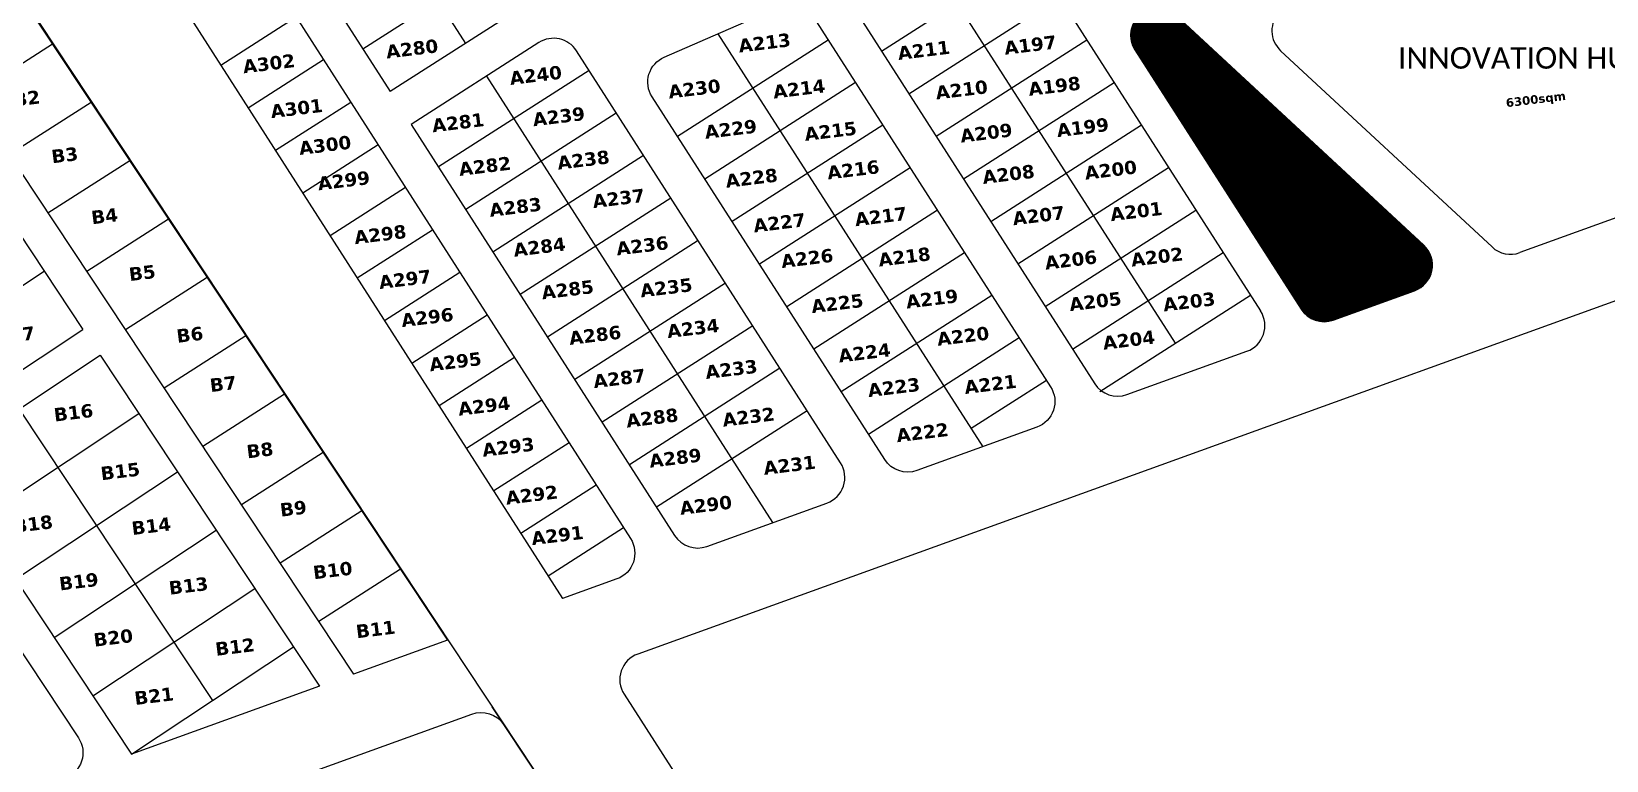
# Model space of a CAD drawing. Header units: millimetres. Extents: x 2359 to 301137, y 976657 to 981112.
# Drawn here: x 300045.6 to 300450.6, y 978142.8 to 978330.4 of the extents above; entities that cross this region are included whole.
import ezdxf

# ---------------------------------------------------------------- set-up
doc = ezdxf.new("R2010")
doc.units = ezdxf.units.MM
doc.header["$MEASUREMENT"] = 0
doc.layers.add('Annotation - Text_Pen_No__86', color=7, linetype='Continuous', lineweight=20, true_color=0x5555ff)
doc.layers.add('DESIGNNN', color=7, linetype='Continuous')
doc.styles.get("Standard").update_dxf_attribs({"font": 'arial.ttf'})

msp = doc.modelspace()

# ---------------------------------------------------------------- hatches: boundary and pattern name
h = msp.add_hatch()
h.set_pattern_fill('ANSI31', color=3)
h.set_pattern_definition([(45, (20960.45515, 4365.00687), (-0.088388347648, 0.088388347648), [])])
h.paths.add_polyline_path([(300339.96255, 978334.50615, 0.881175954), (300329.30355, 978325.60207), (300372.02243, 978258.92094, 0.350357335), (300380.2968, 978256.1141), (300401.20545, 978263.67407, 0.561311291), (300403.59008, 978275.38499)])

# ---------------------------------------------------------------- linework, layer by layer
msp.add_line((300032.654, 978355.324), (300248.625, 978028.892))
at = {"color": 7}
for p, q in [((300169.56266, 978350.63893), (300130.8295, 978325.82476)), ((300264.18432, 978325.29069), (300302.91747, 978350.10486)), ((300176.57535, 978339.6926), (300137.8422, 978314.87844)), ((300271.19702, 978314.34437), (300309.93017, 978339.15853)), ((300113.70932, 978334.01036), (300094.34274, 978321.60328)), ((300250.47583, 978328.15088), (300211.74267, 978303.33671)), ((300278.20972, 978303.39804), (300316.94287, 978328.21221)), ((300120.72202, 978323.06404), (300101.35544, 978310.65695)), ((300188.98244, 978320.32603), (300150.24928, 978295.51186)), ((300257.48853, 978317.20455), (300218.75537, 978292.39038)), ((300285.22242, 978292.45172), (300323.95557, 978317.26588)), ((300127.73471, 978312.11771), (300108.36814, 978299.71063)), ((300195.99514, 978309.3797), (300157.26198, 978284.56553)), ((300264.50123, 978306.25822), (300225.76807, 978281.44406)), ((300292.23511, 978281.50539), (300330.96827, 978306.31956)), ((300134.74741, 978301.17138), (300115.38084, 978288.7643)), ((300203.00784, 978298.43337), (300164.27468, 978273.61921)), ((300271.51393, 978295.3119), (300232.78077, 978270.49773)), ((300299.24781, 978270.55906), (300337.98097, 978295.37323)), ((300141.76011, 978290.22506), (300122.39354, 978277.81797)), ((300210.02054, 978287.48705), (300171.28738, 978262.67288)), ((300278.52662, 978284.36557), (300239.79347, 978259.55141)), ((300306.26051, 978259.61274), (300344.99367, 978284.4269)), ((300148.77281, 978279.27873), (300129.40624, 978266.87165)), ((300217.03323, 978276.54072), (300178.30008, 978251.72656)), ((300217.03323, 978276.54072), (300178.30008, 978251.72656)), ((300285.53932, 978273.41925), (300246.80617, 978248.60508)), ((300313.27321, 978248.66641), (300352.00637, 978273.48058)), ((300155.78551, 978268.33241), (300136.41893, 978255.92532)), ((300224.04593, 978265.5944), (300185.31278, 978240.78023)), ((300292.55202, 978262.47292), (300253.81887, 978237.65875)), ((300320.28591, 978237.72009), (300359.01906, 978262.53425)), ((300162.79821, 978257.38608), (300143.43163, 978244.979)), ((300231.05863, 978254.64807), (300192.32548, 978229.8339)), ((300299.56472, 978251.52659), (300260.83157, 978226.71243)), ((300169.81091, 978246.43975), (300150.44433, 978234.03267)), ((300238.07133, 978243.70174), (300199.33818, 978218.88758)), ((300306.57742, 978240.58027), (300287.21084, 978228.17319)), ((300176.82361, 978235.49343), (300157.45703, 978223.08634)), ((300245.08403, 978232.75542), (300206.35088, 978207.94125)), ((300183.83631, 978224.5471), (300164.46973, 978212.14002)), ((300190.84901, 978213.60078), (300171.48243, 978201.19369)), ((300197.86171, 978202.65445), (300178.49513, 978190.24737))]:
    msp.add_line(p, q, dxfattribs=at)
at = {"color": 4}
for p, q in [((300007.2507, 978241.09698), (300048.93122, 978268.71463)), ((300017.19306, 978226.09199), (300058.87357, 978253.70965)), ((300021.61188, 978219.42311), (300063.2924, 978247.04077)), ((300031.55424, 978204.41813), (300073.23475, 978232.03578)), ((300041.4966, 978189.41314), (300083.17711, 978217.0308)), ((300051.43895, 978174.40816), (300093.11947, 978202.02582)), ((300061.38131, 978159.40318), (300103.06182, 978187.02083)), ((300071.32367, 978144.39819), (300113.00418, 978172.01585))]:
    msp.add_line(p, q, dxfattribs=at)
at = {"layer": 'DESIGNNN', "color": 7}
for p, q in [((300298.66116, 978356.74865), (300361.63293, 978258.45419)), ((300274.09249, 978352.46168), (300339.65249, 978250.12717)), ((300257.17162, 978336.23702), (300318.98844, 978239.74535)), ((300403.59008, 978275.38499), (300339.96255, 978334.50615)), ((300329.30355, 978325.60207), (300372.02243, 978258.92094)), ((300421.12123, 978274.91338), (300366.77145, 978325.41388)), ((300480.28012, 978292.26522), (300428.26624, 978273.45848)), ((300380.2968, 978256.1141), (300401.20545, 978263.67407)), ((300327.2628, 978236.93851), (300358.11895, 978248.09522))]:
    msp.add_line(p, q, dxfattribs=at)
at = {"layer": 'DESIGNNN', "color": 4}
for p, q in [((300152.61461, 978173.79069), (300128.42088, 978165.04292)), ((300119.71113, 978161.89372), (300071.32367, 978144.39819))]:
    msp.add_line(p, q, dxfattribs=at)
at = {"layer": 'DESIGNNN', "color": 7}
for points in [[(299980.46803, 978541.99055), (300199.63818, 978199.8815, -0.481089448), (300196.1242, 978189.52252), (300182.18773, 978184.48349)], [(300143.23659, 978306.45819), (300210.99194, 978200.69689, 0.350357335), (300219.26631, 978197.89005), (300250.12245, 978209.04675, 0.481089448), (300253.63643, 978219.40573), (300185.74581, 978325.37818, 0.414213562), (300176.07556, 978327.49628), (300143.23659, 978306.45819)], [(300601.82468, 978314.94509), (300201.49136, 978170.19594, 0.481089448), (300197.97738, 978159.83696), (300276.12357, 978037.85629)], [(300012.00221, 977943.426), (299908.10176, 978053.71329, -0.53964655), (299910.81664, 978065.09622), (300158.80718, 978154.76255, -0.34603651), (300167.02264, 978152.04611), (300248.625, 978028.892)]]:
    msp.add_lwpolyline(points, format="xyb", dxfattribs=at)
for points in [[(299959.15216, 978532.62618), (300182.18773, 978184.48349)], [(299924.54656, 978517.99054), (300152.61461, 978173.79069)], [(300094.09449, 978425.80245), (300157.20878, 978327.28552)], [(300074.72791, 978413.39537), (300137.8422, 978314.87844)], [(300222.1154, 978329.78256), (300290.18422, 978223.53195)], [(300162.60316, 978318.86527), (300236.18597, 978204.00772)]]:
    msp.add_lwpolyline(points, dxfattribs=at)
for points in [[(300246.68407, 978334.06953), (300307.63468, 978238.92996, -0.481089448), (300304.1207, 978228.57098), (300273.26456, 978217.41428, -0.350357335), (300264.99019, 978220.22112), (300205.19453, 978313.5579, -0.461389261), (300208.28928, 978323.74983), (300237.99047, 978336.70932, -0.368560761)], [(299978.00147, 978115.14127), (299956.54525, 978137.91643, -0.469746961), (299957.86426, 978148.61062), (300022.17068, 978189.80814, -0.409705955), (300031.78202, 978187.78044), (300057.69609, 978148.67097, -0.485843798), (300054.24102, 978138.22159), (299985.47675, 978113.35838, -0.298999436)]]:
    msp.add_lwpolyline(points, format="xyb", close=True, dxfattribs=at)
at = {"layer": 'DESIGNNN', "color": 4}
for points in [[(300020.05379, 978328.59032), (300128.42088, 978165.04292)], [(300051.05045, 978327.07111), (300029.76368, 978313.43386)], [(300012.47466, 978323.73479), (300058.87357, 978253.70965)], [(300060.99399, 978312.06434), (300039.94086, 978298.57678)], [(300070.93753, 978297.05758), (300049.8844, 978283.57001)], [(300080.88107, 978282.05081), (300059.82794, 978268.56325)], [(300090.8246, 978267.04404), (300069.77148, 978253.55648)], [(300100.76814, 978252.03728), (300079.71501, 978238.54971)], [(300063.2924, 978247.04077), (300119.71113, 978161.89372)], [(300042.45214, 978233.23194), (300092.16392, 978158.20702)], [(300110.71168, 978237.03051), (300089.65855, 978223.54295)], [(300120.65522, 978222.02374), (300099.60209, 978208.53618)], [(300021.61188, 978219.42311), (300071.32367, 978144.39819)], [(300130.59875, 978207.01697), (300109.54563, 978193.52941)], [(300140.54229, 978192.01021), (300119.48916, 978178.52265)]]:
    msp.add_lwpolyline(points, dxfattribs=at)
at = {"layer": 'DESIGNNN', "color": 2}
msp.add_lwpolyline([(300163.98276, 978156.63389), (300216.85855, 978076.83386)], dxfattribs=at)
at = {"layer": 'DESIGNNN', "color": 7}
for centre, start, end in [((300335.19773, 978329.37814), 47.1025085, 212.6454161), ((300371.53627, 978330.54189), 135.5270913, 227.1025085), ((300398.82526, 978270.25698), 289.8785508, 47.1025085), ((300425.88605, 978280.04139), 227.1025085, 289.8785508), ((300355.73875, 978254.67812), 289.8785508, 32.6454161), ((300377.91661, 978262.69701), 212.6454161, 289.8785508), ((300324.88261, 978243.52142), 212.6454161, 289.8785508)]:
    msp.add_arc(centre, 7, start, end, dxfattribs=at)

# ---------------------------------------------------------------- texts
at = {"layer": 'Annotation - Text_Pen_No__86', "color": 7, "linetype": 'Continuous', "lineweight": 20, "attachment_point": 2, "rotation": 7.0324342}
for s, insert, char_height in [('\\A1;{\\fVerdana|b1|i0|c0|p34;A280}', (300143.25384, 978327.61575), 3.4335879), ('\\A1;{\\fVerdana|b1|i0|c0|p34;A213}', (300233.88419, 978329.15869), 3.4335879), ('\\A1;{\\fVerdana|b1|i0|c0|p34;A211}', (300274.82818, 978327.24989), 3.4335879), ('\\A1;{\\fVerdana|b1|i0|c0|p34;A197}', (300302.20385, 978328.58688), 3.4335879), ('\\A1;{\\fVerdana|b1|i0|c0|p34;A302}', (300106.45917, 978323.81711), 3.4335879), ('\\A1;{\\fVerdana|b1|i0|c0|p34;A240}', (300175.05641, 978320.81905), 3.4335879), ('\\A1;{\\fVerdana|b1|i0|c0|p34;A198}', (300308.41049, 978318.01892), 3.4335879), ('\\A1;{\\fVerdana|b1|i0|c0|p34;B2}', (300044.19045, 978314.85853), 3.4335879), ('\\A1;{\\fVerdana|b1|i0|c0|p34;A230}', (300215.84549, 978317.32179), 3.4335879), ('\\A1;{\\fVerdana|b1|i0|c0|p34;A214}', (300242.76891, 978317.32179), 3.4335879), ('\\A1;{\\fVerdana|b1|i0|c0|p34;6300sqm}', (300432.23629, 978314.0003), 2.1979859), ('\\A1;{\\fVerdana|b1|i0|c0|p34;A301}', (300113.58878, 978312.27929), 3.4335879), ('\\A1;{\\fVerdana|b1|i0|c0|p34;A239}', (300180.97957, 978310.19275), 3.4335879), ('\\A1;{\\fVerdana|b1|i0|c0|p34;A281}', (300155.09343, 978308.63195), 3.4335879), ('\\A1;{\\fVerdana|b1|i0|c0|p34;A229}', (300225.18414, 978306.95214), 3.4335879), ('\\A1;{\\fVerdana|b1|i0|c0|p34;A215}', (300250.84598, 978306.42647), 3.4335879), ('\\A1;{\\fVerdana|b1|i0|c0|p34;A209}', (300290.88748, 978305.98141), 3.4335879), ('\\A1;{\\fVerdana|b1|i0|c0|p34;A199}', (300315.68569, 978307.38839), 3.4335879), ('\\A1;{\\fVerdana|b1|i0|c0|p34;A300}', (300120.8893, 978302.82322), 3.4335879), ('\\A1;{\\fVerdana|b1|i0|c0|p34;B3}', (300053.96945, 978300.25916), 3.4335879), ('\\A1;{\\fVerdana|b1|i0|c0|p34;A282}', (300161.98836, 978297.41976), 3.4335879), ('\\A1;{\\fVerdana|b1|i0|c0|p34;A238}', (300187.30659, 978299.02841), 3.4335879), ('\\A1;{\\fVerdana|b1|i0|c0|p34;A299}', (300125.71401, 978293.71138), 3.4335879), ('\\A1;{\\fVerdana|b1|i0|c0|p34;A228}', (300230.54585, 978294.36214), 3.4335879), ('\\A1;{\\fVerdana|b1|i0|c0|p34;A216}', (300256.68419, 978296.50512), 3.4335879), ('\\A1;{\\fVerdana|b1|i0|c0|p34;A208}', (300296.59808, 978295.35088), 3.4335879), ('\\A1;{\\fVerdana|b1|i0|c0|p34;A200}', (300322.88268, 978296.44522), 3.4335879), ('\\A1;{\\fVerdana|b1|i0|c0|p34;A237}', (300196.36497, 978289.13864), 3.4335879), ('\\A1;{\\fVerdana|b1|i0|c0|p34;A283}', (300169.82962, 978286.88301), 3.4335879), ('\\A1;{\\fVerdana|b1|i0|c0|p34;A201}', (300329.4463, 978285.78139), 3.4335879), ('\\A1;{\\fVerdana|b1|i0|c0|p34;B4}', (300064.21014, 978284.5748), 3.4335879), ('\\A1;{\\fVerdana|b1|i0|c0|p34;A227}', (300237.70058, 978282.86899), 3.4335879), ('\\A1;{\\fVerdana|b1|i0|c0|p34;A217}', (300263.7785, 978284.48219), 3.4335879), ('\\A1;{\\fVerdana|b1|i0|c0|p34;A207}', (300304.34265, 978284.72036), 3.4335879), ('\\A1;{\\fVerdana|b1|i0|c0|p34;A298}', (300135.0847, 978279.8585), 3.4335879), ('\\A1;{\\fVerdana|b1|i0|c0|p34;A284}', (300176.02525, 978276.62643), 3.4335879), ('\\A1;{\\fVerdana|b1|i0|c0|p34;A236}', (300202.45802, 978276.95866), 3.4335879), ('\\A1;{\\fVerdana|b1|i0|c0|p34;A226}', (300244.83994, 978273.71867), 3.4335879), ('\\A1;{\\fVerdana|b1|i0|c0|p34;A218}', (300269.84548, 978274.09691), 3.4335879), ('\\A1;{\\fVerdana|b1|i0|c0|p34;A206}', (300312.6338, 978273.29979), 3.4335879), ('\\A1;{\\fVerdana|b1|i0|c0|p34;A202}', (300334.78858, 978274.08481), 3.4335879), ('\\A1;{\\fVerdana|b1|i0|c0|p34;B5}', (300073.89689, 978269.96489), 3.4335879), ('\\A1;{\\fVerdana|b1|i0|c0|p34;A297}', (300141.44652, 978268.32086), 3.4335879), ('\\A1;{\\fVerdana|b1|i0|c0|p34;A285}', (300183.25688, 978265.66307), 3.4335879), ('\\A1;{\\fVerdana|b1|i0|c0|p34;A235}', (300208.60903, 978266.1614), 3.4335879), ('\\A1;{\\fVerdana|b1|i0|c0|p34;A225}', (300252.58126, 978262.11596), 3.4335879), ('\\A1;{\\fVerdana|b1|i0|c0|p34;A219}', (300276.92822, 978263.29391), 3.4335879), ('\\A1;{\\fVerdana|b1|i0|c0|p34;A205}', (300318.91882, 978262.62371), 3.4335879), ('\\A1;{\\fVerdana|b1|i0|c0|p34;A203}', (300343.03773, 978262.54521), 3.4335879), ('\\A1;{\\fVerdana|b1|i0|c0|p34;A296}', (300147.18194, 978258.52028), 3.4335879), ('\\A1;{\\fVerdana|b1|i0|c0|p34;B47}', (300041.22216, 978253.94464), 3.4335879), ('\\A1;{\\fVerdana|b1|i0|c0|p34;B6}', (300086.14247, 978254.07661), 3.4335879), ('\\A1;{\\fVerdana|b1|i0|c0|p34;A286}', (300190.32221, 978253.95221), 3.4335879), ('\\A1;{\\fVerdana|b1|i0|c0|p34;A234}', (300215.50816, 978255.69637), 3.4335879), ('\\A1;{\\fVerdana|b1|i0|c0|p34;A220}', (300284.91284, 978253.70593), 3.4335879), ('\\A1;{\\fVerdana|b1|i0|c0|p34;A204}', (300327.54067, 978252.70585), 3.4335879), ('\\A1;{\\fVerdana|b1|i0|c0|p34;A224}', (300259.57686, 978249.41101), 3.4335879), ('\\A1;{\\fVerdana|b1|i0|c0|p34;A295}', (300154.41357, 978247.14162), 3.4335879), ('\\A1;{\\fVerdana|b1|i0|c0|p34;A233}', (300225.35325, 978245.17867), 3.4335879), ('\\A1;{\\fVerdana|b1|i0|c0|p34;B7}', (300094.70137, 978241.40752), 3.4335879), ('\\A1;{\\fVerdana|b1|i0|c0|p34;A287}', (300196.55636, 978242.82273), 3.4335879), ('\\A1;{\\fVerdana|b1|i0|c0|p34;A221}', (300291.95514, 978241.31109), 3.4335879), ('\\A1;{\\fVerdana|b1|i0|c0|p34;A223}', (300267.12958, 978240.51091), 3.4335879), ('\\A1;{\\fVerdana|b1|i0|c0|p34;B16}', (300056.22891, 978234.01485), 3.4335879), ('\\A1;{\\fVerdana|b1|i0|c0|p34;A294}', (300161.79943, 978235.72215), 3.4335879), ('\\A1;{\\fVerdana|b1|i0|c0|p34;A288}', (300204.99422, 978232.66874), 3.4335879), ('\\A1;{\\fVerdana|b1|i0|c0|p34;A232}', (300229.75779, 978232.90913), 3.4335879), ('\\A1;{\\fVerdana|b1|i0|c0|p34;A222}', (300274.47047, 978228.9082), 3.4335879), ('\\A1;{\\fVerdana|b1|i0|c0|p34;A293}', (300167.99372, 978225.15899), 3.4335879), ('\\A1;{\\fVerdana|b1|i0|c0|p34;B8}', (300104.14872, 978224.34753), 3.4335879), ('\\A1;{\\fVerdana|b1|i0|c0|p34;A289}', (300210.94069, 978222.35315), 3.4335879), ('\\A1;{\\fVerdana|b1|i0|c0|p34;A231}', (300240.30194, 978220.50623), 3.4335879), ('\\A1;{\\fVerdana|b1|i0|c0|p34;B15}', (300068.25575, 978218.9222), 3.4335879), ('\\A1;{\\fVerdana|b1|i0|c0|p34;A292}', (300174.03282, 978212.83668), 3.4335879), ('\\A1;{\\fVerdana|b1|i0|c0|p34;B9}', (300112.73885, 978209.34608), 3.4335879), ('\\A1;{\\fVerdana|b1|i0|c0|p34;A290}', (300218.78677, 978210.22202), 3.4335879), ('\\A1;{\\fVerdana|b1|i0|c0|p34;B18}', (300045.83332, 978205.37108), 3.4335879), ('\\A1;{\\fVerdana|b1|i0|c0|p34;B14}', (300076.21204, 978204.82903), 3.4335879), ('\\A1;{\\fVerdana|b1|i0|c0|p34;A291}', (300180.63057, 978202.43286), 3.4335879), ('\\A1;{\\fVerdana|b1|i0|c0|p34;B10}', (300122.86505, 978193.44607), 3.4335879), ('\\A1;{\\fVerdana|b1|i0|c0|p34;B19}', (300057.58701, 978190.55517), 3.4335879), ('\\A1;{\\fVerdana|b1|i0|c0|p34;B13}', (300085.79583, 978189.47107), 3.4335879), ('\\A1;{\\fVerdana|b1|i0|c0|p34;B20}', (300066.44747, 978176.10061), 3.4335879), ('\\A1;{\\fVerdana|b1|i0|c0|p34;B11}', (300133.89542, 978178.2688), 3.4335879), ('\\A1;{\\fVerdana|b1|i0|c0|p34;B12}', (300097.7303, 978173.75175), 3.4335879), ('\\A1;{\\fVerdana|b1|i0|c0|p34;B21}', (300076.93536, 978161.10403), 3.4335879)]:
    msp.add_mtext(s, dxfattribs=dict(at, insert=insert, char_height=char_height))
at = {"layer": 'Annotation - Text_Pen_No__86', "color": 7, "linetype": 'Continuous', "lineweight": 20, "insert": (300284.55097, 978317.08095), "char_height": 3.4335879, "width": 9.8741595, "attachment_point": 2, "rotation": 7.0324342}
msp.add_mtext('\\A1;{\\fVerdana|b1|i0|c0|p34;A210}', dxfattribs=at)
at = {"layer": 'DESIGNNN', "color": 7, "insert": (300328.69954, 978326.31659), "char_height": 5.5237462, "attachment_point": 1}
msp.add_mtext_dynamic_manual_height_columns('\\pxqc;{\\fCalibri|b0|i0|c0|p34;INNOVATION HUB}', width=200.5014641, gutter_width=2761.8731, heights=[0], dxfattribs=at)

doc.saveas('drawing.dxf')
